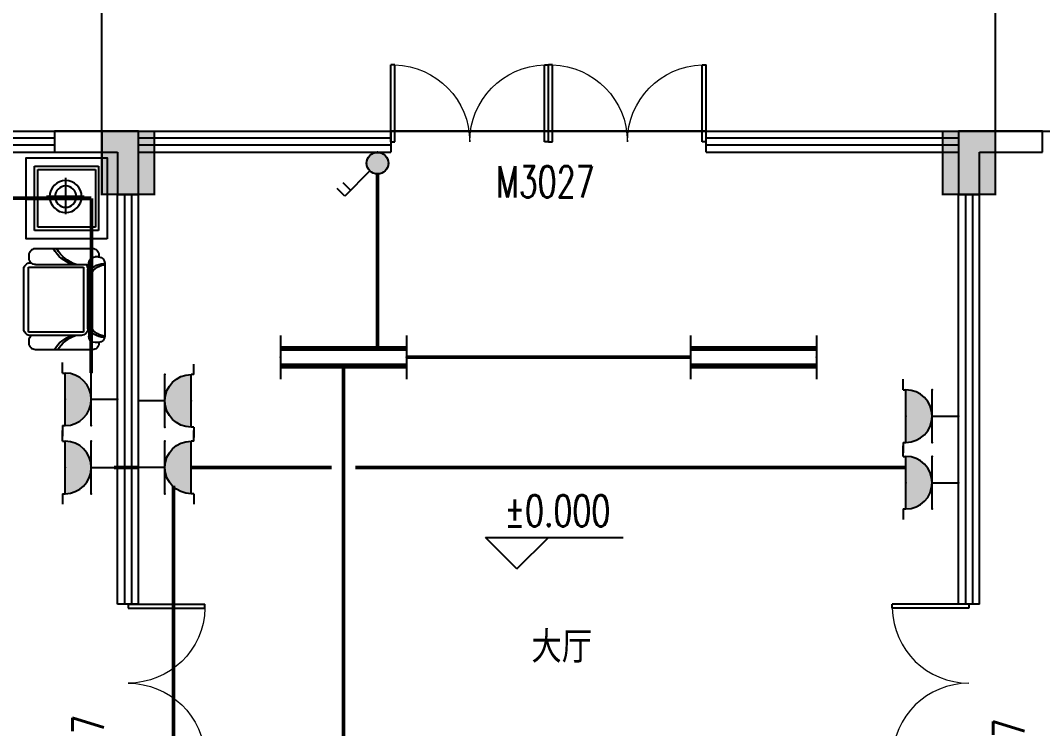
# Model space of a CAD drawing. Extents: x -6243262 to 3079315, y -2914302 to 172723.
# Drawn here: x -5824906 to -5815181, y -668919 to -662183 of the extents above; entities that cross this region are included whole.
import ezdxf
from ezdxf.enums import TextEntityAlignment as Align

# ---------------------------------------------------------------- set-up
doc = ezdxf.new("R2010")
doc.units = 0
doc.header["$LTSCALE"] = 1000
for name, color, linetype in [('0-柱网', 2, 'Continuous'), ('DIM_ELEV', 3, 'Continuous'), ('EQUIP-插座', 3, 'Continuous'), ('EQUIP-照明', 3, 'Continuous'), ('fur', 253, 'Continuous'), ('PUB_TEXT', 7, 'Continuous'), ('TEL_TEXT', 7, 'Continuous'), ('WALL', 9, 'Continuous'), ('WINDOW', 4, 'Continuous'), ('WINDOW_TEXT', 7, 'Continuous'), ('WIRE-插座', 5, 'Continuous'), ('WIRE-照明', 1, 'Continuous')]:
    doc.layers.add(name, color=color, linetype=linetype)
doc.styles.add('-宋体', font='', dxfattribs={"width": 0.8})
doc.styles.add('_TCH_DIM', font='SIMPLEX', dxfattribs={"bigfont": 'GBCBIG'})
doc.styles.add('_TCH_WINDOW', font='SIMPLEX', dxfattribs={"height": 3.5, "bigfont": 'GBCBIG'})
doc.styles.add('_TEL_DIM', font='SIMPLEX', dxfattribs={"width": 0.8, "height": 3.5, "bigfont": 'HZTXT'})
doc.styles.get("Standard").update_dxf_attribs({"font": 'gbenor.shx', "bigfont": 'gbcbig.shx'})
doc.styles.get('-宋体').set_extended_font_data('SimSun')

# ---------------------------------------------------------------- blocks, each defined once
blk = doc.blocks.new('1#柱网')
at = {"layer": '0-柱网'}
for points in [[(509855, 93967.2), (509855, 93367.2), (510355, 93367.2), (510355, 93967.2)], [(517855, 93967.2), (517855, 93367.2), (518355, 93367.2), (518355, 93967.2)]]:
    blk.add_hatch(color=0, dxfattribs=at).paths.add_polyline_path(points)
at = {"layer": '0-柱网', "color": 0, "const_width": 20}
for points in [[(509855, 93967.2), (509855, 93367.2), (510355, 93367.2), (510355, 93967.2), (509855, 93967.2)], [(517855, 93967.2), (517855, 93367.2), (518355, 93367.2), (518355, 93967.2), (517855, 93967.2)]]:
    blk.add_lwpolyline(points, dxfattribs=at)
blk = doc.blocks.new('$DorLib2D$00000002')
at = {"color": 0}
for p, q in [((-0.5, 0), (-0.5, 0.4875)), ((-0.475, 0.4875), (-0.5, 0.4875)), ((-0.475, 0), (-0.475, 0.4875)), ((0.475, 0), (0.475, 0.4875)), ((0.475, 0.4875), (0.5, 0.4875)), ((0.5, 0), (0.5, 0.4875)), ((-0.5, 0), (-0.475, 0)), ((0.5, 0), (0.475, 0))]:
    blk.add_line(p, q, dxfattribs=at)
at = {"color": 0, "lineweight": 13}
for centre, start, end in [((-0.4875, 0), 0, 88.53072), ((0.4875, 0), 91.46928, 180)]:
    blk.add_arc(centre, 0.4875, start, end, dxfattribs=at)
blk = doc.blocks.new('$WINLIB2D$00000001')
at = {"color": 0}
for points in [[(-0.5, 0.5), (-0.5, -0.5)], [(-0.5, 0.5), (0.5, 0.5)], [(0.5, -0.5), (0.5, 0.5)], [(0.5, 0.1667), (-0.5, 0.1667)], [(0.5, -0.1667), (-0.5, -0.1667)], [(-0.5, -0.5), (0.5, -0.5)]]:
    blk.add_lwpolyline(points, dxfattribs=at)
blk = doc.blocks.new('$plan$00002641')
at = {"layer": 'fur', "color": 0}
for p, q in [((1712.1, -1118.4), (1093.3, -1118.4)), ((1093.3, -1118.4), (1093.3, -1642.8)), ((1712.1, -1642.8), (1712.1, -1118.4)), ((1741.9, -1623.1), (1741.9, -1146.5)), ((742.6, -1176.8), (133.6, -1176.8)), ((133.6, -1176.8), (133.6, -1785.8)), ((712.1, -1207.2), (164, -1207.2)), ((164, -1207.2), (164, -1755.3)), ((712.1, -1755.3), (712.1, -1207.2)), ((742.6, -1785.8), (742.6, -1176.8)), ((1067.9, -1186.3), (1067.9, -1692.4)), ((421.5, -1649.6), (421.5, -1291.2)), ((244.6, -1472.9), (588.3, -1472.9)), ((1093.3, -1642.8), (1712.1, -1642.8)), ((1056.3, -1692.4), (1749, -1692.4)), ((1681, -1684), (1112.4, -1684)), ((133.6, -1785.8), (742.6, -1785.8)), ((164, -1755.3), (712.1, -1755.3)), ((995.4, -1783.7), (995.4, -1753.3)), ((1809.9, -1783.7), (1809.9, -1753.3))]:
    blk.add_line(p, q, dxfattribs=at)
blk.add_lwpolyline([(823.8, -1867), (823.8, -1095.6), (52.4, -1095.6), (52.4, -1867)], close=True, dxfattribs=at)
blk.add_lwpolyline([(995.6, -1788.9, 0.389489), (1056.3, -1844.6), (1749, -1844.6, 0.389489), (1809.7, -1788.9), (1817.8, -1788.9, 0.414214), (1878.7, -1728), (1878.7, -1186.3, 0.414214), (1817.8, -1125.4), (1787.3, -1125.4, 0.199654), (1741.9, -1146.5), (1741.9, -1125.8, 0.314071), (1691.1, -1075), (1112.4, -1075, 0.414214), (1051.5, -1135.9), (1051.5, -1144.7, 0.207927), (1007, -1125.4), (976.5, -1125.4, 0.414214), (915.6, -1186.3), (915.6, -1728, 0.414214), (976.5, -1788.9)], format="xyb", close=True, dxfattribs=at)
for radius in [152.2, 101.5]:
    blk.add_circle((421.5, -1472.9), radius, dxfattribs=at)
for centre, radius, start, end in [((1007, -1186.3), 60.9, 0, 43.01614), ((1790, -1190.6), 65.3, 137.47278, 137.47278), ((751.1, -1645.6), 334.7, 18.82323, 59.8898), ((751.1, -1679.5), 334.7, 18.82323, 59.8898), ((2057.2, -1645.6), 334.7, 122.23521, 160.42787), ((2057.2, -1679.5), 334.7, 122.23521, 160.42787), ((1681, -1623.1), 60.9, 270, 0), ((1056.3, -1753.3), 60.9, 90, 180), ((1197.9, -1829.1), 138.3, 103.37729, 182.69054), ((1112.4, -1623.1), 60.9, 223.01614, 270), ((1232.7, -1856.4), 162.3, 105.8072, 174.63358), ((1586.5, -1856.4), 162.3, 5.36642, 74.1928), ((1621.3, -1829.1), 138.3, 357.30946, 76.62271), ((1749, -1753.3), 60.9, 0, 90), ((1056.3, -1783.7), 60.9, 180, 184.87856), ((1749, -1783.7), 60.9, 355.12144, 0)]:
    blk.add_arc(centre, radius, start, end, dxfattribs=at)
blk = doc.blocks.new('45645')
at = {"color": 8}
blk.add_lwpolyline([(1310758.9, -1128913.4), (1310758.9, -1125913.4), (1319258.9, -1125913.4), (1319258.9, -1128913.4)], dxfattribs=at)
blk.add_lwpolyline([(1294908.9, -1128913.4), (1335108.9, -1128913.4), (1335108.9, -1143113.4), (1319108.9, -1143113.4), (1319108.9, -1144613.4), (1315908.9, -1144613.4), (1315908.9, -1143113.4), (1298108.9, -1143113.4), (1298108.9, -1144613.4), (1294908.9, -1144613.4)], close=True, dxfattribs=at)
at = {"layer": 'DIM_ELEV', "color": 8}
for p, q in [((1314708.3, -1133077.3), (1314408.3, -1132777.3)), ((1314408.3, -1132777.3), (1315718.1, -1132777.3)), ((1314708.3, -1133077.3), (1315008.3, -1132777.3))]:
    blk.add_line(p, q, dxfattribs=at)
at = {"layer": 'WALL', "color": 8}
for p, q in [((1311008.9, -1128913.4), (1310308.9, -1128913.4)), ((1310308.9, -1128913.4), (1310308.9, -1129113.4)), ((1311108.9, -1128913.4), (1311008.9, -1128913.4)), ((1311108.9, -1129113.4), (1311108.9, -1128913.4)), ((1319008.9, -1128913.4), (1318908.9, -1128913.4)), ((1318908.9, -1128913.4), (1318908.9, -1129113.4)), ((1319708.9, -1128913.4), (1319008.9, -1128913.4)), ((1319708.9, -1129113.4), (1319708.9, -1128913.4)), ((1310308.9, -1129113.4), (1310908.9, -1129113.4)), ((1310908.9, -1129113.4), (1310908.9, -1129513.4)), ((1311108.9, -1129513.4), (1311108.9, -1129113.4)), ((1318908.9, -1129113.4), (1318908.9, -1129513.4)), ((1319108.9, -1129113.4), (1319708.9, -1129113.4)), ((1319108.9, -1129513.4), (1319108.9, -1129113.4)), ((1310908.9, -1129513.4), (1311108.9, -1129513.4)), ((1318908.9, -1129513.4), (1319108.9, -1129513.4))]:
    blk.add_line(p, q, dxfattribs=at)
at = {"layer": 'WINDOW', "color": 8}
for p, q in [((1315008.9, -1128913.4), (1313508.9, -1128913.4)), ((1316508.9, -1128913.4), (1315008.9, -1128913.4))]:
    blk.add_line(p, q, dxfattribs=at)
at = {"color": 8, "yscale": -1, "rotation": 270}
blk.add_blockref('$plan$00002641', (1308941.9, -1129113.4), dxfattribs=at)
at = {"layer": '0-柱网', "color": 8}
blk.add_blockref('1#柱网', (800903.9, -1222880.6), dxfattribs=at)
at = {"layer": 'WINDOW', "color": 8}
ref = blk.add_blockref('$DorLib2D$00000002', (1314258.9, -1129013.4), dxfattribs=dict(at, xscale=1500, yscale=-1500, zscale=1500, rotation=180))
ref.add_attrib('A', 'M3027', (1314510.5, -1129542), dxfattribs={"layer": 'WINDOW_TEXT', "color": 8, "height": 297.5, "style": '_TCH_WINDOW', "width": 0.705882})
for name, p, xscale, yscale, zscale, rotation in [('$DorLib2D$00000002', (1315758.9, -1129013.4), 1500, -1500, 1500, 180), ('$WINLIB2D$00000001', (1309008.9, -1129013.4), -2600, 200, -2600, 180), ('$WINLIB2D$00000001', (1312308.9, -1129013.4), -2399.999999999942, 200, -2399.999999999942, 180), ('$WINLIB2D$00000001', (1317708.9, -1129013.4), -2400.000000000058, 200, -2400.000000000058, 180), ('$WINLIB2D$00000001', (1311008.9, -1131463.4), 3900.000000002212, -200, 3900.000000002212, 90), ('$WINLIB2D$00000001', (1319008.9, -1131463.4), 3900.000000002212, -200, 3900.000000002212, 90)]:
    blk.add_blockref(name, p, dxfattribs=dict(at, xscale=xscale, yscale=yscale, zscale=zscale, rotation=rotation))
ref = blk.add_blockref('$DorLib2D$00000002', (1311008.9, -1134163.4), dxfattribs=dict(at, xscale=1500, yscale=-1500, zscale=1500, rotation=90))
ref.add_attrib('A', 'M3027', (1310777.8, -1135403.7), dxfattribs={"layer": 'WINDOW_TEXT', "color": 8, "height": 297.5, "rotation": 90, "style": '_TCH_WINDOW', "width": 0.705882})
ref = blk.add_blockref('$DorLib2D$00000002', (1319008.9, -1134163.4), dxfattribs=dict(at, xscale=1500, yscale=1500, zscale=1500, rotation=90))
ref.add_attrib('A', 'M3027', (1319537.6, -1135437.9), dxfattribs={"layer": 'WINDOW_TEXT', "color": 8, "height": 297.5, "rotation": 90, "style": '_TCH_WINDOW', "width": 0.705882})
at = {"layer": 'DIM_ELEV', "color": 7, "style": '_TCH_DIM', "width": 0.705882}
blk.add_text('%%P0.000', height=297.5, dxfattribs=at).set_placement((1314588.1, -1132672.3))
at = {"layer": 'PUB_TEXT', "color": 8, "style": '-宋体', "width": 0.8}
blk.add_text('大厅', height=264.35, dxfattribs=at).set_placement((1314845.9, -1133941))
blk = doc.blocks.new('$equip$00001160')
for p, q in [((-1.2, 0.417), (-1.2, -0.417)), ((1.2, 0.417), (1.2, -0.417)), ((-1.2, 0.167), (1.2, 0.167)), ((-1.2, -0.167), (1.2, -0.167))]:
    blk.add_line(p, q)
at = {"const_width": 0.1}
for points in [[(-1.2, 0.167), (1.2, 0.167)], [(-1.2, -0.167), (1.2, -0.167)]]:
    blk.add_lwpolyline(points, dxfattribs=at)
at = {"layer": 'EQUIP-照明'}
for p in [(-1.2, 0), (0, 0.167), (1.2, 0), (0, -0.167)]:
    blk.add_point(p, dxfattribs=at)
at = {"layer": 'EQUIP-照明', "flags": 9}
blk.add_attdef('A', (0, 0), '', height=0.00002, dxfattribs=at)
blk = doc.blocks.new('$equip$00001963')
for p, q in [((0.147, 0.356), (0.625, 0.833)), ((0.625, 0.833), (0.766, 0.692)), ((0.512, 0.72), (0.653, 0.579))]:
    blk.add_line(p, q)
blk.add_circle((0, 0.208), 0.208)
for p in [(0, 0.417), (-0.208, 0.208), (0.208, 0.208), (0, 0)]:
    blk.add_point(p)
for points in [[(0, 0.417), (0, 0.417), (-0.104, 0.389), (0.104, 0.389)], [(-0.18, 0.313), (0.18, 0.313), (-0.208, 0.208), (0.208, 0.208)], [(-0.18, 0.104), (0.18, 0.104), (-0.208, 0.208), (0.208, 0.208)], [(-0.104, 0.389), (0.104, 0.389), (-0.18, 0.313), (0.18, 0.313)], [(-0.104, 0.028), (0.104, 0.028), (-0.18, 0.104), (0.18, 0.104)], [(0, 0), (0, 0), (-0.104, 0.028), (0.104, 0.028)]]:
    blk.add_solid(points)
at = {"layer": 'TEL_TEXT', "style": '_TEL_DIM', "flags": 1}
blk.add_attdef('A', text='', height=0.00002, dxfattribs=at).set_placement((0, 0), align=Align.MIDDLE_CENTER)
blk = doc.blocks.new('$equip$00001240')
for p, q in [((-0.5, 1.05), (-0.7, 1.05)), ((-0.5, 1.05), (-0.5, 1)), ((-0.5, 1), (0.5, 1)), ((0.5, 1.05), (0.7, 1.05)), ((0.5, 1.05), (0.5, 1)), ((-0.5, 0.5), (0.5, 0.5)), ((0, 0.5), (0, 0))]:
    blk.add_line(p, q)
blk.add_arc((0, 1), 0.5, 180, 0)
for points in [[(0.433, 0.75), (-0.433, 0.75), (0.5, 1), (-0.5, 1)], [(0.25, 0.567), (-0.25, 0.567), (0.433, 0.75), (-0.433, 0.75)], [(0, 0.5), (0, 0.5), (0.25, 0.567), (-0.25, 0.567)]]:
    blk.add_solid(points)
at = {"layer": 'EQUIP-照明'}
for p in [(0, 1), (-0.5, 0.5), (0.5, 0.5), (0, 0)]:
    blk.add_point(p, dxfattribs=at)
at = {"layer": 'EQUIP-照明', "flags": 9}
blk.add_attdef('A', (0, 0), '', height=0.00002, dxfattribs=at)

msp = doc.modelspace()

# ---------------------------------------------------------------- linework, layer by layer
at = {"layer": 'WIRE-插座', "linetype": 'Continuous', "const_width": 35}
for points in [[(-5827389.4, -663875), (-5824231, -663875.6)], [(-5824231.3, -665537.5), (-5824231, -663875.6)], [(-5824015.1, -666435.5), (-5823781.3, -666435.5)], [(-5823281.3, -666435.5), (-5821943.8, -666435.5)], [(-5821718.8, -666435.5), (-5816481.3, -666435.5)], [(-5823449.8, -672197.5), (-5823449.8, -666608.5)]]:
    msp.add_lwpolyline(points, dxfattribs=at)
at = {"layer": 'WIRE-照明', "linetype": 'Continuous', "const_width": 35}
for points in [[(-5821508.1, -665304.2), (-5821508.1, -663645.8)], [(-5821231.3, -665387.5), (-5818531.3, -665387.5)], [(-5821831.3, -665470.8), (-5821831.3, -669204.2)]]:
    msp.add_lwpolyline(points, dxfattribs=at)

# ---------------------------------------------------------------- block references
at = {"color": 8}
msp.add_blockref('45645', (-7134890.2, 465675.9), dxfattribs=at)
at = {"layer": 'EQUIP-插座'}
for p, xscale, yscale, zscale, rotation in [((-5823981.3, -665787.5), 500.0000000000007, 500.0000000000007, 500.0000000000007, 89.99999999999999), ((-5823781.3, -665802.1), -500, 500, 500, 270), ((-5815981.3, -665947.1), 500, 500, 500, 90), ((-5823981.3, -666435.5), 500.0000000000002, 500.0000000000002, 500.0000000000002, 89.99999999999999), ((-5823781.3, -666435.5), -500, 500, 500, 270), ((-5815981.3, -666580.6), 500.0000000000002, 500.0000000000002, 500.0000000000002, 89.99999999999999)]:
    msp.add_blockref('$equip$00001240', p, dxfattribs=dict(at, xscale=xscale, yscale=yscale, zscale=zscale, rotation=rotation))
at = {"layer": 'EQUIP-照明', "xscale": 500, "yscale": 500, "zscale": 500, "rotation": 180}
msp.add_blockref('$equip$00001963', (-5821508.1, -663437.5), dxfattribs=at)
at = {"layer": 'EQUIP-照明', "xscale": 500, "yscale": 500, "zscale": 500}
for p in [(-5821831.3, -665387.5), (-5817931.3, -665387.5)]:
    msp.add_blockref('$equip$00001160', p, dxfattribs=at)

doc.saveas('drawing.dxf')
